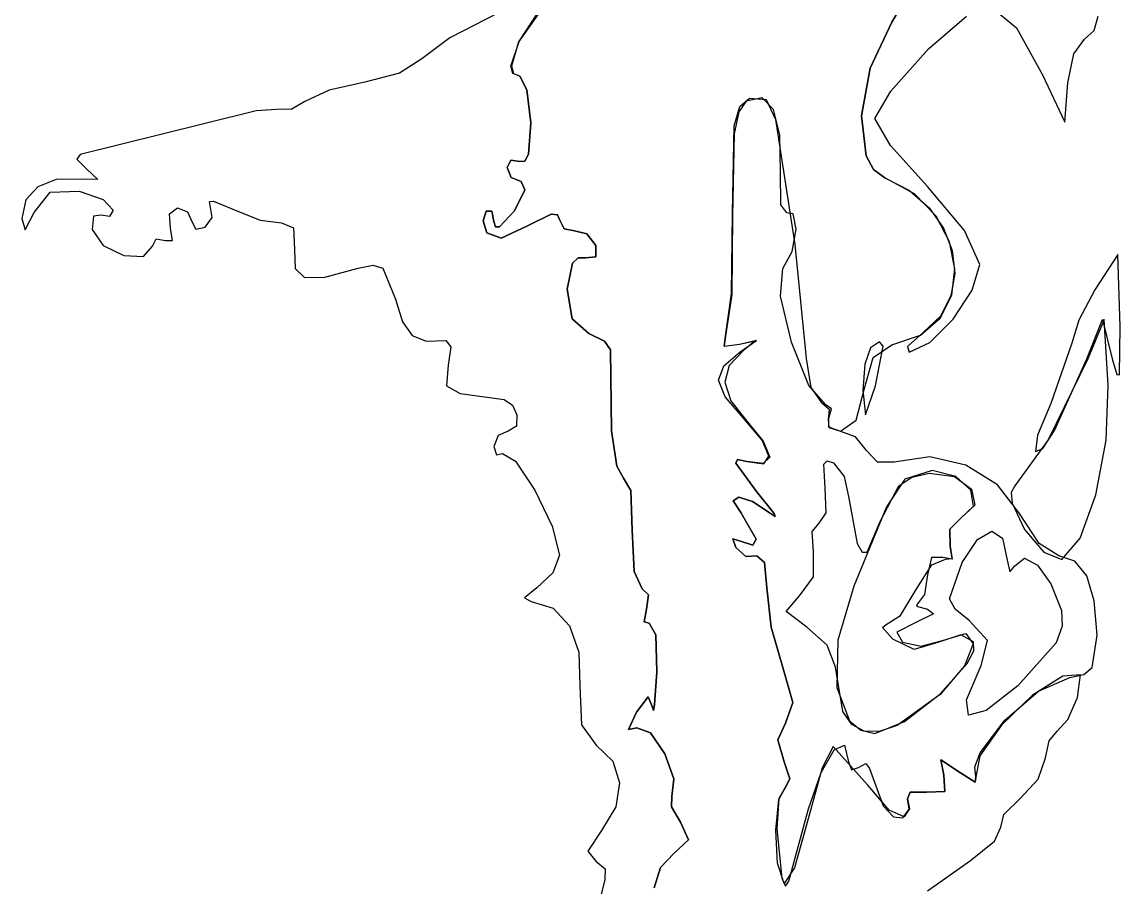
# Model space of a CAD drawing. Extents: x 16 to 127, y 24 to 199.
# Drawn here: x 91.04 to 120.53, y 99.59 to 122.81 of the extents above; entities that cross this region are included whole.
import ezdxf

# ---------------------------------------------------------------- set-up
doc = ezdxf.new("R2010")
doc.units = 0

msp = doc.modelspace()

# ---------------------------------------------------------------- linework, layer by layer
at = {"layer": 'Layer 1'}
for p, q in [((114.4052, 122.805194), (115.452598, 124.618473)), ((115.452598, 124.618473), (114.4052, 122.805194)), ((103.837029, 123.058488), (102.527209, 122.384638)), ((104.863784, 123.030486), (104.378676, 122.281054)), ((104.397329, 122.294283), (104.956107, 123.088827)), ((117.135746, 123.170804), (117.754689, 122.661045)), ((113.820162, 121.574803), (114.4052, 122.805194)), ((114.4052, 122.805194), (113.820162, 121.574803)), ((115.390156, 122.091876), (116.407595, 122.967444)), ((119.836526, 122.58312), (119.94452, 122.972058)), ((117.754689, 122.661045), (118.444508, 121.397257)), ((119.576925, 122.349757), (119.836526, 122.58312)), ((102.527209, 122.384638), (101.776453, 121.823765)), ((104.171264, 121.632163), (104.397329, 122.294283)), ((104.378676, 122.281054), (104.184808, 121.63203)), ((119.2936, 121.954646), (119.576925, 122.349757)), ((101.776453, 121.823765), (101.183213, 121.441089)), ((114.371113, 120.959459), (115.390156, 122.091876)), ((119.128544, 121.176418), (119.2936, 121.954646)), ((104.225581, 121.429765), (104.171264, 121.632163)), ((104.184808, 121.63203), (104.238337, 121.430128)), ((113.584638, 120.291033), (113.820162, 121.574803)), ((113.820162, 121.574803), (113.584638, 120.291033)), ((101.183213, 121.441089), (100.252099, 121.195468)), ((104.414174, 121.355276), (104.225581, 121.429765)), ((104.238337, 121.430128), (104.414174, 121.355276)), ((104.414174, 121.355276), (104.602072, 120.988255)), ((104.602072, 120.988255), (104.414174, 121.355276)), ((118.444508, 121.397257), (119.048111, 120.125492)), ((99.29316, 120.981772), (98.632143, 120.675473)), ((100.252099, 121.195468), (99.29316, 120.981772)), ((104.602072, 120.988255), (104.707685, 120.106089)), ((104.707685, 120.106089), (104.602072, 120.988255)), ((113.947647, 120.222859), (114.371113, 120.959459)), ((119.048111, 120.125492), (119.128544, 121.176418)), ((98.632143, 120.675473), (98.264857, 120.462968)), ((110.4876, 120.691701), (110.293682, 120.403586)), ((110.32126, 120.543876), (110.582145, 120.772134)), ((110.916225, 120.77688), (110.4876, 120.691701)), ((110.582145, 120.772134), (111.024925, 120.732314)), ((111.22473, 120.461381), (110.916225, 120.77688)), ((111.024925, 120.732314), (111.279587, 120.1964)), ((97.328407, 120.429322), (95.927394, 120.077161)), ((98.011606, 120.475095), (97.328407, 120.429322)), ((98.264857, 120.462968), (98.011606, 120.475095)), ((110.169086, 120.029272), (110.32126, 120.543876)), ((110.293682, 120.403586), (110.170012, 119.808653)), ((111.394857, 119.783204), (111.22473, 120.461381)), ((95.927394, 120.077161), (92.604225, 119.260127)), ((104.707685, 120.106089), (104.6452, 119.267712)), ((104.6452, 119.267712), (104.707685, 120.106089)), ((111.279587, 120.1964), (111.794643, 116.839982)), ((113.711065, 119.221708), (113.584638, 120.291033)), ((113.584638, 120.291033), (113.711065, 119.221708)), ((114.362161, 119.499355), (113.947647, 120.222859)), ((110.122475, 117.682504), (110.169086, 120.029272)), ((110.170012, 119.808653), (110.122828, 117.609832)), ((111.408351, 118.780349), (111.394857, 119.783204)), ((115.358759, 118.399349), (114.362161, 119.499355)), ((92.604225, 119.260127), (92.510518, 119.130658)), ((104.6452, 119.267712), (104.546504, 119.076099)), ((104.546504, 119.076099), (104.6452, 119.267712)), ((113.913896, 118.851157), (113.711065, 119.221708)), ((113.711065, 119.221708), (113.913896, 118.851157)), ((92.510518, 119.130658), (92.780614, 118.864663)), ((92.780614, 118.864663), (93.074743, 118.588791)), ((104.17014, 119.108257), (104.06951, 118.906644)), ((104.06951, 118.906644), (104.17014, 119.108257)), ((104.06951, 118.906644), (104.179092, 118.642854)), ((104.179092, 118.642854), (104.06951, 118.906644)), ((104.412057, 119.068569), (104.17014, 119.108257)), ((104.17014, 119.108257), (104.412057, 119.068569)), ((104.546504, 119.076099), (104.412057, 119.068569)), ((104.412057, 119.068569), (104.546504, 119.076099)), ((91.961684, 118.588559), (91.46096, 118.392911)), ((92.604225, 118.596552), (91.961684, 118.588559)), ((93.074743, 118.588791), (92.604225, 118.596552)), ((104.179092, 118.642854), (104.442396, 118.533052)), ((104.442396, 118.533052), (104.179092, 118.642854)), ((111.424005, 117.907885), (111.408351, 118.780349)), ((114.211877, 118.634652), (113.913896, 118.851157)), ((113.913896, 118.851157), (114.211877, 118.634652)), ((115.00806, 118.199308), (114.211877, 118.634652)), ((114.211877, 118.634652), (114.878401, 118.290964)), ((91.46096, 118.392911), (91.140549, 118.03547)), ((91.797422, 118.247434), (92.576708, 118.271996)), ((92.576708, 118.271996), (93.219029, 118.05151)), ((104.547877, 118.305775), (104.266007, 117.748827)), ((104.266007, 117.748827), (104.547877, 118.305775)), ((104.442396, 118.533052), (104.547877, 118.305775)), ((104.547877, 118.305775), (104.442396, 118.533052)), ((114.878401, 118.290964), (115.408297, 117.826664)), ((116.355048, 117.219615), (115.358759, 118.399349)), ((91.140549, 118.03547), (91.038949, 117.542099)), ((91.36421, 117.695557), (91.797422, 118.247434)), ((93.219029, 118.05151), (93.48617, 117.765407)), ((96.073912, 117.991841), (96.182055, 118.008162)), ((96.095316, 117.887115), (96.073912, 117.991841)), ((96.182055, 118.008162), (96.70668, 117.78869)), ((115.58904, 117.604656), (115.00806, 118.199308)), ((91.121411, 117.233594), (91.36421, 117.695557)), ((93.48617, 117.765407), (93.391714, 117.589194)), ((94.998221, 117.666717), (95.212313, 117.827496)), ((95.212313, 117.827496), (95.488141, 117.717694)), ((95.488141, 117.717694), (95.602838, 117.453904)), ((96.148541, 117.56525), (96.095316, 117.887115)), ((96.70668, 117.78869), (97.434461, 117.490461)), ((103.505065, 117.733304), (103.423088, 117.474453)), ((103.423088, 117.474453), (103.505065, 117.733304)), ((103.654555, 117.738861), (103.505065, 117.733304)), ((103.505065, 117.733304), (103.654555, 117.738861)), ((103.716732, 117.454962), (103.654555, 117.738861)), ((103.654555, 117.738861), (103.716732, 117.454962)), ((104.266007, 117.748827), (103.868471, 117.316938)), ((103.868471, 117.316938), (104.266007, 117.748827)), ((110.099677, 115.521695), (110.122475, 117.682504)), ((111.578037, 117.692382), (111.424005, 117.907885)), ((111.756454, 117.667026), (111.578037, 117.692382)), ((115.408297, 117.826664), (115.79296, 117.276712)), ((91.038949, 117.542099), (91.121411, 117.233594)), ((92.962471, 117.599646), (92.928781, 117.24259)), ((93.164436, 117.632057), (92.962471, 117.599646)), ((93.391714, 117.589194), (93.164436, 117.632057)), ((95.032043, 117.279985), (94.998221, 117.666717)), ((95.602838, 117.453904), (95.708098, 117.255246)), ((95.96126, 117.301857), (96.148541, 117.56525)), ((97.434461, 117.490461), (98.009842, 117.422154)), ((98.009842, 117.422154), (98.327916, 117.284571)), ((103.423088, 117.474453), (103.52341, 117.149457)), ((103.52341, 117.149457), (103.423088, 117.474453)), ((103.756469, 117.311768), (103.716732, 117.454962)), ((103.716732, 117.454962), (103.756469, 117.311768)), ((104.617021, 117.342779), (105.248318, 117.650622)), ((105.248318, 117.650622), (104.617021, 117.342779)), ((105.248318, 117.650622), (105.420495, 117.639592)), ((105.420495, 117.639592), (105.248318, 117.650622)), ((105.420495, 117.639592), (105.480622, 117.515287)), ((105.480622, 117.515287), (105.420495, 117.639592)), ((105.480622, 117.515287), (105.597171, 117.26336)), ((105.597171, 117.26336), (105.480622, 117.515287)), ((110.122828, 117.609832), (110.100911, 115.502248)), ((111.830626, 117.25141), (111.756454, 117.667026)), ((115.952144, 116.91248), (115.58904, 117.604656)), ((92.928781, 117.24259), (93.220677, 116.817344)), ((95.082711, 116.949961), (95.032043, 117.279985)), ((95.708098, 117.255246), (95.96126, 117.301857)), ((98.327916, 117.284571), (98.36262, 116.702487)), ((103.52341, 117.149457), (103.912788, 117.012755)), ((103.912788, 117.012755), (103.52341, 117.149457)), ((103.868471, 117.316938), (103.756469, 117.311768)), ((103.756469, 117.311768), (103.868471, 117.316938)), ((103.912788, 117.012755), (104.617021, 117.342779)), ((104.617021, 117.342779), (103.912788, 117.012755)), ((105.597171, 117.26336), (105.877497, 117.210135)), ((105.877497, 117.210135), (105.597171, 117.26336)), ((105.877497, 117.210135), (106.209638, 117.129833)), ((106.209638, 117.129833), (105.877497, 117.210135)), ((106.209638, 117.129833), (106.450761, 116.813259)), ((106.450761, 116.813259), (106.209638, 117.129833)), ((111.724969, 116.655656), (111.830626, 117.25141)), ((115.79296, 117.276712), (116.023789, 116.676073)), ((116.769518, 116.305259), (116.355048, 117.219615)), ((93.220677, 116.817344), (93.7717, 116.549161)), ((94.305194, 116.515068), (94.544504, 116.792093)), ((94.544504, 116.792093), (94.646986, 116.991103)), ((94.646986, 116.991103), (94.893401, 116.94802)), ((94.893401, 116.94802), (95.082711, 116.949961)), ((106.450761, 116.813259), (106.451423, 116.505328)), ((106.451423, 116.505328), (106.450761, 116.813259)), ((111.794643, 116.839982), (112.09909, 113.781485)), ((116.094698, 116.184565), (115.952144, 116.91248)), ((93.7717, 116.549161), (94.305194, 116.515068)), ((98.36262, 116.702487), (98.374212, 116.197518)), ((106.451423, 116.505328), (106.171361, 116.480237)), ((106.171361, 116.480237), (106.451423, 116.505328)), ((111.471145, 116.198014), (111.724969, 116.655656)), ((116.023789, 116.676073), (116.092181, 116.059707)), ((120.473687, 116.571606), (119.856325, 115.624397)), ((120.53119, 114.641911), (120.473687, 116.571606)), ((99.172097, 115.963208), (100.069713, 116.201189)), ((100.069713, 116.201189), (100.468788, 116.284919)), ((100.468788, 116.284919), (100.735273, 116.201895)), ((100.735273, 116.201895), (101.067722, 115.371808)), ((105.824713, 116.338861), (105.686292, 115.638156)), ((105.686292, 115.638156), (105.824713, 116.338861)), ((105.973084, 116.481317), (105.824713, 116.338861)), ((105.824713, 116.338861), (105.973084, 116.481317)), ((106.171361, 116.480237), (105.973084, 116.481317)), ((105.973084, 116.481317), (106.171361, 116.480237)), ((116.559439, 115.612028), (116.769518, 116.305259)), ((98.374212, 116.197518), (98.625484, 115.956538)), ((98.625484, 115.956538), (99.172097, 115.963208)), ((111.410919, 115.45777), (111.471145, 116.198014)), ((116.092181, 116.059707), (115.989531, 115.462577)), ((116.014025, 115.482694), (116.094698, 116.184565)), ((105.686292, 115.638156), (105.820039, 114.847933)), ((105.820039, 114.847933), (105.686292, 115.638156)), ((116.050645, 114.837438), (116.559439, 115.612028)), ((119.856325, 115.624397), (119.42038, 114.812479)), ((101.067722, 115.371808), (101.25589, 114.767119)), ((109.937972, 114.376622), (110.099677, 115.521695)), ((110.100911, 115.502248), (109.93903, 114.378385)), ((111.706095, 114.217563), (111.410919, 115.45777)), ((115.989531, 115.462577), (115.707238, 114.919645)), ((115.707452, 114.868653), (116.014025, 115.482694)), ((101.25589, 114.767119), (101.521086, 114.400125)), ((105.820039, 114.847933), (106.267317, 114.450352)), ((106.267317, 114.450352), (105.820039, 114.847933)), ((115.172304, 114.404226), (115.707452, 114.868653)), ((115.707238, 114.919645), (115.236698, 114.465874)), ((115.425302, 114.207178), (116.050645, 114.837438)), ((119.42038, 114.812479), (119.238964, 114.190002)), ((119.640778, 113.770549), (120.057056, 114.828883)), ((120.107151, 114.828883), (119.670411, 113.770549)), ((120.057056, 114.828883), (120.322698, 113.770549)), ((120.215806, 113.064993), (120.107151, 114.828883)), ((106.267317, 114.450352), (106.687961, 114.242169)), ((106.687961, 114.242169), (106.267317, 114.450352)), ((115.236698, 114.465874), (114.822139, 114.099382)), ((120.520342, 113.341968), (120.53119, 114.641911)), ((101.521086, 114.400125), (101.897737, 114.242748)), ((101.897737, 114.242748), (102.420273, 114.266908)), ((102.420273, 114.266908), (102.559311, 114.092768)), ((106.687961, 114.242169), (106.842698, 114.013613)), ((106.842698, 114.013613), (106.687961, 114.242169)), ((109.93903, 114.378385), (109.894757, 114.107496)), ((109.894757, 114.107496), (110.312975, 114.160721)), ((109.895815, 114.106438), (109.937972, 114.376622)), ((110.312975, 114.154019), (109.895815, 114.106438)), ((110.764134, 114.265144), (110.312975, 114.154019)), ((110.312975, 114.160721), (110.729385, 114.25725)), ((110.331319, 113.95611), (110.764134, 114.265144)), ((110.729385, 114.25725), (110.419514, 113.993152)), ((112.174309, 113.052034), (111.706095, 114.217563)), ((114.06898, 114.229249), (113.829819, 114.064413)), ((113.900242, 113.807723), (114.405905, 114.151196)), ((114.171749, 114.112038), (114.06898, 114.229249)), ((114.405905, 114.151196), (115.172304, 114.404226)), ((114.865575, 113.946938), (115.425302, 114.207178)), ((119.238964, 114.190002), (118.673108, 112.567929)), ((102.559311, 114.092768), (102.484831, 113.602979)), ((106.842698, 114.013613), (106.872199, 111.836973)), ((106.872199, 111.836973), (106.842698, 114.013613)), ((109.886411, 113.584415), (110.331319, 113.95611)), ((110.419514, 113.993152), (110.032004, 113.595092)), ((113.829819, 114.064413), (113.672568, 113.630717)), ((113.965991, 113.047354), (114.171749, 114.112038)), ((114.822139, 114.099382), (114.865575, 113.946938)), ((102.484831, 113.602979), (102.442277, 113.046869)), ((109.751, 113.202135), (109.886411, 113.584415)), ((110.032004, 113.595092), (109.917643, 113.143089)), ((112.09909, 113.781485), (112.226531, 113.003742)), ((113.672568, 113.630717), (113.624855, 112.917885)), ((113.660485, 112.945401), (113.900242, 113.807723)), ((119.670411, 113.770549), (118.60436, 111.594658)), ((118.772547, 111.847203), (119.640778, 113.770549)), ((120.322698, 113.770549), (120.447945, 113.353009)), ((120.447945, 113.353009), (120.520342, 113.341968)), ((102.442277, 113.046869), (102.811151, 112.844507)), ((109.927797, 112.753578), (109.751, 113.202135)), ((109.917643, 113.143089), (110.076267, 112.641544)), ((112.633196, 112.535826), (112.174309, 113.052034)), ((112.226531, 113.003742), (112.505843, 112.604618)), ((113.692103, 112.263878), (113.965991, 113.047354)), ((120.162829, 111.585993), (120.215806, 113.064993)), ((102.811151, 112.844507), (103.987092, 112.679054)), ((103.987092, 112.679054), (104.211972, 112.525121)), ((110.419514, 112.183048), (109.927797, 112.753578)), ((113.44022, 112.123384), (113.660485, 112.945401)), ((113.624855, 112.917885), (113.692103, 112.263878)), ((104.211972, 112.525121), (104.334093, 112.271243)), ((110.076267, 112.641544), (110.507708, 112.094854)), ((112.505843, 112.604618), (112.720905, 112.418792)), ((112.779246, 112.432197), (112.633196, 112.535826)), ((112.720905, 112.418792), (112.693874, 112.153062)), ((112.712571, 112.183048), (112.779246, 112.432197)), ((118.673108, 112.567929), (118.318478, 111.721614)), ((104.334093, 112.271243), (104.325583, 111.95974)), ((110.916738, 111.591726), (110.419514, 112.183048)), ((110.507708, 112.094854), (110.943786, 111.558366)), ((112.693874, 112.153062), (112.708073, 111.925123)), ((112.708999, 111.933899), (112.712571, 112.183048)), ((113.02231, 111.83027), (113.44022, 112.123384)), ((104.098791, 111.83027), (103.829048, 111.709355)), ((104.325583, 111.95974), (104.098791, 111.83027)), ((106.872199, 111.836973), (107.017869, 110.892685)), ((107.017869, 110.892685), (106.872199, 111.836973)), ((112.708073, 111.925123), (113.02231, 111.83027)), ((113.006788, 111.83027), (112.708999, 111.933899)), ((113.427564, 111.676635), (113.006788, 111.83027)), ((118.457147, 111.366973), (118.772547, 111.847203)), ((103.829048, 111.709355), (103.716732, 111.418578)), ((111.100067, 111.161667), (110.916738, 111.591726)), ((110.943786, 111.558366), (111.12507, 111.13565)), ((113.719752, 111.3071), (113.427564, 111.676635)), ((118.60436, 111.594658), (117.705791, 110.36095)), ((118.318478, 111.721614), (118.260711, 111.279584)), ((119.884856, 110.11718), (120.162829, 111.585993)), ((103.716732, 111.418578), (103.783054, 111.194432)), ((103.783054, 111.194432), (103.94251, 111.233017)), ((103.94251, 111.233017), (104.295503, 111.022645)), ((114.018864, 110.993084), (113.719752, 111.3071)), ((118.260711, 111.279584), (118.457147, 111.366973)), ((104.295503, 111.022645), (104.811711, 110.243783)), ((107.017869, 110.892685), (107.19724, 110.566266)), ((107.19724, 110.566266), (107.017869, 110.892685)), ((110.209523, 110.971123), (110.25523, 111.07199)), ((110.25523, 111.07199), (110.209523, 110.971123)), ((110.767, 110.211019), (110.209523, 110.971123)), ((110.209523, 110.971123), (110.767, 110.211019)), ((110.25523, 111.07199), (110.507708, 111.016058)), ((110.507708, 111.016058), (110.25523, 111.07199)), ((110.507708, 111.016058), (110.965168, 110.950552)), ((110.943786, 110.959702), (110.507708, 111.016058)), ((111.12507, 111.13565), (110.943786, 110.959702)), ((110.965168, 110.950552), (111.100067, 111.161667)), ((112.574414, 110.944092), (112.667697, 111.036398)), ((112.612382, 110.295333), (112.574414, 110.944092)), ((112.667697, 111.036398), (112.837807, 110.980075)), ((112.837807, 110.980075), (113.123116, 110.610893)), ((114.465878, 110.993128), (114.018864, 110.993084)), ((115.419613, 111.136791), (114.465878, 110.993128)), ((116.391605, 110.917148), (115.419613, 111.136791)), ((117.241226, 110.391713), (116.391605, 110.917148)), ((113.123116, 110.610893), (113.241738, 110.074494)), ((115.489639, 110.771936), (114.7481, 110.543645)), ((114.942916, 110.592091), (115.401445, 110.702792)), ((115.401445, 110.702792), (116.088353, 110.610937)), ((116.122286, 110.61431), (115.489639, 110.771936)), ((116.088353, 110.610937), (116.538228, 110.268257)), ((116.523323, 110.24515), (116.122286, 110.61431)), ((107.19724, 110.566266), (107.392502, 110.235978)), ((107.392502, 110.235978), (107.19724, 110.566266)), ((114.090875, 109.402805), (114.593363, 110.360112)), ((114.7481, 110.543645), (114.255269, 109.801797)), ((114.593363, 110.360112), (114.942916, 110.592091)), ((117.827852, 109.617999), (117.241226, 110.391713)), ((117.705791, 110.36095), (117.607665, 110.181887)), ((104.811711, 110.243783), (105.277846, 109.275678)), ((107.392502, 110.235978), (107.43219, 109.175968)), ((107.43219, 109.175968), (107.392502, 110.235978)), ((110.143394, 109.957294), (110.288766, 110.057296)), ((110.288766, 110.057296), (110.143394, 109.957294)), ((110.288766, 110.057296), (110.661349, 109.945763)), ((110.661349, 109.945763), (110.288766, 110.057296)), ((111.23743, 109.61553), (110.767, 110.211019)), ((110.767, 110.211019), (111.23743, 109.61553)), ((112.637385, 109.635329), (112.612382, 110.295333)), ((113.241738, 110.074494), (113.473513, 108.814371)), ((116.599253, 109.820031), (116.523323, 110.24515)), ((116.538228, 110.268257), (116.633495, 109.840778)), ((117.607665, 110.181887), (117.636222, 109.899869)), ((119.460503, 108.953167), (119.884856, 110.11718)), ((110.348958, 109.643046), (110.143394, 109.957294)), ((110.143394, 109.957294), (110.348958, 109.643046)), ((110.661349, 109.945763), (111.137417, 109.625408)), ((111.137417, 109.625408), (110.661349, 109.945763)), ((114.255269, 109.801797), (113.380733, 107.673134)), ((116.633495, 109.840778), (116.256579, 109.494527)), ((116.256579, 109.494527), (116.599253, 109.820031)), ((117.636222, 109.899869), (117.966273, 109.194313)), ((110.760783, 108.927216), (110.348958, 109.643046)), ((110.348958, 109.643046), (110.760783, 108.927216)), ((111.137417, 109.625408), (111.264781, 109.53514)), ((111.264781, 109.53514), (111.137417, 109.625408)), ((111.264781, 109.53514), (111.23743, 109.61553)), ((111.23743, 109.61553), (111.264781, 109.53514)), ((112.446224, 109.360824), (112.637385, 109.635329)), ((116.256579, 109.494527), (115.959716, 109.198105)), ((115.959716, 109.198105), (116.256579, 109.494527)), ((118.357019, 108.813489), (117.827852, 109.617999)), ((105.277846, 109.275678), (105.480622, 108.497576)), ((107.43219, 109.175968), (107.479815, 108.060749)), ((107.479815, 108.060749), (107.43219, 109.175968)), ((112.261456, 109.135399), (112.446224, 109.360824)), ((112.301585, 108.593532), (112.261456, 109.135399)), ((113.737612, 108.585242), (114.090875, 109.402805)), ((115.959716, 109.198105), (115.96977, 108.744521)), ((115.96977, 108.744521), (115.959716, 109.198105)), ((116.706464, 108.925546), (117.084505, 109.144262)), ((117.084505, 109.144262), (117.369874, 108.960085)), ((117.966273, 109.194313), (118.481732, 108.57898)), ((110.213139, 108.703951), (110.133808, 108.940269)), ((110.133808, 108.940269), (110.364833, 108.865171)), ((110.364833, 108.865171), (110.133808, 108.940269)), ((110.133808, 108.940269), (110.213139, 108.703951)), ((110.364833, 108.865171), (110.664722, 108.770963)), ((110.664722, 108.770963), (110.364833, 108.865171)), ((110.664722, 108.770963), (110.760783, 108.927216)), ((110.760783, 108.927216), (110.664722, 108.770963)), ((116.295384, 108.307076), (116.706464, 108.925546)), ((117.369874, 108.960085), (117.502943, 108.369871)), ((118.968383, 108.388568), (119.460503, 108.953167)), ((110.482926, 108.467678), (110.213139, 108.703951)), ((110.213139, 108.703951), (110.482926, 108.467678)), ((112.298895, 107.917036), (112.301585, 108.593532)), ((113.473513, 108.814371), (113.603958, 108.578098)), ((113.603958, 108.578098), (113.737612, 108.585242)), ((115.96977, 108.744521), (116.026038, 108.391434)), ((116.023745, 108.409073), (115.96977, 108.744521)), ((118.886186, 108.478879), (118.357019, 108.813489)), ((118.481732, 108.57898), (118.968383, 108.388568)), ((105.480622, 108.497576), (105.299338, 108.029881)), ((110.77335, 108.479585), (110.482926, 108.467678)), ((110.482926, 108.467678), (110.77335, 108.479585)), ((110.97999, 108.30712), (110.77335, 108.479585)), ((110.77335, 108.479585), (110.97999, 108.30712)), ((111.048517, 107.627978), (110.97999, 108.30712)), ((110.97999, 108.30712), (111.048517, 107.627978)), ((115.054664, 107.580001), (115.474117, 108.242077)), ((115.465695, 108.441661), (115.358406, 107.970526)), ((115.771156, 108.441837), (115.465695, 108.441661)), ((115.474117, 108.242077), (115.845945, 108.395623)), ((116.026038, 108.391434), (115.771156, 108.441837)), ((115.845945, 108.395623), (116.023745, 108.409073)), ((115.952793, 107.331072), (116.295384, 108.307076)), ((117.502943, 108.369871), (117.571382, 108.055016)), ((117.707555, 108.21112), (117.962123, 108.41894)), ((117.962123, 108.41894), (118.315083, 108.231405)), ((119.317815, 108.34425), (118.886186, 108.478879)), ((119.634913, 107.942392), (119.317815, 108.34425)), ((105.299338, 108.029881), (104.86326, 107.625156)), ((107.479815, 108.060749), (107.693598, 107.596934)), ((107.693598, 107.596934), (107.479815, 108.060749)), ((115.358406, 107.970526), (115.280751, 107.441756)), ((117.571382, 108.055016), (117.707555, 108.21112)), ((118.315083, 108.231405), (118.676575, 107.734573)), ((119.836057, 107.276347), (119.634913, 107.942392)), ((111.926582, 107.405376), (112.298895, 107.917036)), ((113.380733, 107.673134), (112.95526, 106.217583)), ((118.676575, 107.734573), (118.956742, 107.014498)), ((104.86326, 107.625156), (104.53187, 107.357795)), ((104.53187, 107.357795), (104.711919, 107.254739)), ((107.693598, 107.596934), (107.866239, 107.436155)), ((107.866239, 107.436155), (107.693598, 107.596934)), ((107.866239, 107.436155), (107.815307, 107.049423)), ((107.815307, 107.049423), (107.866239, 107.436155)), ((111.161847, 106.569424), (111.048517, 107.627978)), ((111.048517, 107.627978), (111.161847, 106.569424)), ((111.567762, 106.985746), (111.926582, 107.405376)), ((114.630669, 106.879957), (115.054664, 107.580001)), ((115.280751, 107.441756), (115.093822, 107.190534)), ((104.711919, 107.254739), (105.309255, 107.076625)), ((105.309255, 107.076625), (105.746484, 106.606907)), ((115.093822, 107.190534), (115.062469, 107.128401)), ((115.062469, 107.128401), (115.358406, 107.054361)), ((116.098981, 107.048833), (115.952793, 107.331072)), ((119.919826, 106.349158), (119.836057, 107.276347)), ((107.815307, 107.049423), (107.749073, 106.713357)), ((107.749073, 106.713357), (107.815307, 107.049423)), ((112.119904, 106.572467), (111.567762, 106.985746)), ((114.248214, 106.635261), (114.630669, 106.879957)), ((115.519626, 106.922378), (115.063836, 106.706522)), ((115.358406, 107.054361), (115.519626, 106.922378)), ((116.474596, 106.749561), (116.098981, 107.048833)), ((118.956742, 107.014498), (118.981006, 106.591704)), ((105.746484, 106.606907), (105.994074, 105.896483)), ((107.749073, 106.713357), (107.884451, 106.67442)), ((107.884451, 106.67442), (107.749073, 106.713357)), ((107.884451, 106.67442), (108.060532, 106.362387)), ((108.060532, 106.362387), (107.884451, 106.67442)), ((111.475731, 105.485205), (111.161847, 106.569424)), ((111.161847, 106.569424), (111.475731, 105.485205)), ((112.66305, 106.08678), (112.119904, 106.572467)), ((114.155168, 106.554784), (114.248214, 106.635261)), ((114.427778, 106.249675), (114.155168, 106.554784)), ((115.063836, 106.706522), (114.535066, 106.437573)), ((116.970866, 106.210384), (116.474596, 106.749561)), ((118.981006, 106.591704), (118.812455, 106.146487)), ((108.060532, 106.362387), (108.091885, 105.369846)), ((108.091885, 105.369846), (108.060532, 106.362387)), ((112.95526, 106.217583), (112.925473, 104.950482)), ((114.998881, 105.970186), (114.427778, 106.249675)), ((114.535066, 106.437573), (114.692361, 106.16148)), ((115.191983, 106.060939), (115.758809, 106.211222)), ((116.256314, 106.359433), (115.667087, 106.162186)), ((115.758809, 106.211222), (116.392701, 106.394253)), ((116.598421, 106.177003), (116.256314, 106.359433)), ((116.392701, 106.394253), (116.590527, 106.121837)), ((116.602634, 105.93403), (116.598421, 106.177003)), ((116.799857, 105.537063), (116.970866, 106.210384)), ((119.786343, 105.481898), (119.919826, 106.349158)), ((105.994074, 105.896483), (106.022489, 104.996255)), ((112.88896, 105.496847), (112.66305, 106.08678)), ((114.692361, 106.16148), (115.191983, 106.060939)), ((115.667087, 106.162186), (114.998881, 105.970186)), ((116.590527, 106.121837), (116.357942, 105.532516)), ((116.422908, 105.590867), (116.602634, 105.93403)), ((118.812455, 106.146487), (117.785519, 104.99696)), ((115.687768, 104.767434), (116.422908, 105.590867)), ((108.091885, 105.369846), (108.027547, 104.482081)), ((108.027547, 104.482081), (108.091885, 105.369846)), ((111.740271, 104.545581), (111.475731, 105.485205)), ((111.475731, 105.485205), (111.740271, 104.545581)), ((113.089906, 104.305697), (112.88896, 105.496847)), ((116.357942, 105.532516), (115.700601, 104.764832)), ((116.407766, 104.61601), (116.799857, 105.537063)), ((119.183225, 105.220269), (119.556933, 105.296)), ((119.556933, 105.296), (119.786343, 105.481898)), ((106.022489, 104.996255), (106.064249, 103.944403)), ((117.785519, 104.99696), (116.933405, 104.327933)), ((118.997311, 105.248491), (118.175768, 104.743517)), ((118.342754, 104.851864), (119.183225, 105.220269)), ((119.471665, 105.284871), (118.997311, 105.248491)), ((119.391717, 104.684399), (119.471665, 105.284871)), ((112.925473, 104.950482), (113.265043, 104.055517)), ((115.700601, 104.764832), (114.546162, 103.92656)), ((114.745261, 104.033628), (115.687768, 104.767434)), ((118.175768, 104.743517), (117.351778, 103.939464)), ((117.43865, 104.067963), (118.342754, 104.851864)), ((107.855744, 104.696041), (107.541904, 104.285407)), ((107.541904, 104.285407), (107.855744, 104.696041)), ((107.974057, 104.421932), (107.855744, 104.696041)), ((107.855744, 104.696041), (107.974057, 104.421932)), ((107.997577, 104.33301), (107.974057, 104.421932)), ((107.974057, 104.421932), (107.997577, 104.33301)), ((108.027547, 104.482081), (107.997577, 104.33301)), ((107.997577, 104.33301), (108.027547, 104.482081)), ((111.545229, 103.995423), (111.740271, 104.545581)), ((111.740271, 104.545581), (111.545229, 103.995423)), ((116.463219, 104.206958), (116.407766, 104.61601)), ((119.128104, 104.090806), (119.391717, 104.684399)), ((107.541904, 104.285407), (107.330854, 103.823621)), ((107.330854, 103.823621), (107.541904, 104.285407)), ((113.331631, 103.958056), (113.089906, 104.305697)), ((116.933405, 104.327933), (116.463219, 104.206958)), ((106.064249, 103.944403), (106.459228, 103.401345)), ((107.330854, 103.823621), (107.553193, 103.865601)), ((107.553193, 103.865601), (107.330854, 103.823621)), ((107.553193, 103.865601), (107.920143, 103.732797)), ((107.920143, 103.732797), (107.553193, 103.865601)), ((111.338677, 103.543471), (111.545229, 103.995423)), ((111.545229, 103.995423), (111.338677, 103.543471)), ((113.265043, 104.055517), (113.565111, 103.804988)), ((113.659118, 103.777892), (113.331631, 103.958056)), ((113.947647, 103.716376), (114.745261, 104.033628)), ((114.546162, 103.92656), (114.066064, 103.766846)), ((117.351778, 103.939464), (116.765384, 103.113649)), ((116.775184, 103.190996), (117.43865, 104.067963)), ((118.839619, 103.77529), (119.128104, 104.090806)), ((107.920143, 103.732797), (108.306506, 103.170673)), ((108.306506, 103.170673), (107.920143, 103.732797)), ((111.506776, 102.956845), (111.338677, 103.543471)), ((111.338677, 103.543471), (111.506776, 102.956845)), ((113.565111, 103.804988), (113.947647, 103.716376)), ((114.066064, 103.766846), (113.659118, 103.777892)), ((118.62341, 103.516307), (118.839619, 103.77529)), ((106.459228, 103.401345), (106.912101, 102.97051)), ((112.507271, 102.669182), (112.857695, 103.274654)), ((112.826166, 103.36254), (112.529435, 102.792715)), ((113.756794, 102.329253), (112.826166, 103.36254)), ((112.857695, 103.274654), (113.131324, 103.402751)), ((113.131324, 103.402751), (113.241738, 102.951906)), ((118.533408, 103.059151), (118.62341, 103.516307)), ((106.912101, 102.97051), (107.091362, 102.390945)), ((108.306506, 103.170673), (108.550987, 102.495637)), ((108.550987, 102.495637), (108.306506, 103.170673)), ((111.666628, 102.496646), (111.506776, 102.956845)), ((111.506776, 102.956845), (111.666628, 102.496646)), ((113.241738, 102.951906), (113.319526, 102.739093)), ((116.242115, 102.658042), (115.721988, 103.005925)), ((115.721988, 103.005925), (115.801142, 102.594189)), ((115.801142, 102.594189), (115.721988, 103.005925)), ((115.721988, 103.005925), (116.242115, 102.658042)), ((116.628776, 102.818371), (116.775184, 103.190996)), ((116.765384, 103.113649), (116.656629, 102.543389)), ((118.331707, 102.491398), (118.533408, 103.059151)), ((112.529435, 102.792715), (112.152007, 101.421202)), ((112.166471, 101.687903), (112.507271, 102.669182)), ((113.319526, 102.739093), (113.506321, 102.80515)), ((113.506321, 102.80515), (113.702201, 102.90556)), ((113.702201, 102.90556), (113.801244, 102.775517)), ((113.801244, 102.775517), (114.167031, 101.77279)), ((116.637226, 102.406114), (116.242115, 102.658042)), ((116.242115, 102.658042), (116.637226, 102.406114)), ((116.656629, 102.543389), (116.628776, 102.818371)), ((107.091362, 102.390945), (106.991686, 101.744639)), ((108.550987, 102.495637), (108.492288, 102.0241)), ((108.492288, 102.0241), (108.550987, 102.495637)), ((111.561104, 102.305264), (111.666628, 102.496646)), ((111.666628, 102.496646), (111.561104, 102.305264)), ((115.801142, 102.594189), (115.826234, 102.157053)), ((115.826234, 102.157053), (115.801142, 102.594189)), ((116.656629, 102.543389), (116.637226, 102.406114)), ((116.637226, 102.406114), (116.656629, 102.543389)), ((117.846902, 101.966244), (118.331707, 102.491398)), ((111.561104, 102.305264), (111.36809, 101.968405)), ((111.368206, 101.941743), (111.561104, 102.305264)), ((114.328868, 101.651875), (113.756794, 102.329253)), ((114.894415, 102.138047), (114.825711, 101.958483)), ((114.825711, 101.958483), (114.894415, 102.138047)), ((115.328773, 102.134519), (114.894415, 102.138047)), ((114.894415, 102.138047), (115.328773, 102.134519)), ((115.826234, 102.157053), (115.328773, 102.134519)), ((115.328773, 102.134519), (115.826234, 102.157053)), ((108.492288, 102.0241), (108.486555, 101.745802)), ((108.486555, 101.745802), (108.492288, 102.0241)), ((111.290038, 101.117681), (111.368206, 101.941743)), ((111.36809, 101.968405), (111.316628, 101.158736)), ((114.167031, 101.77279), (114.443041, 101.478678)), ((114.825711, 101.958483), (114.877349, 101.687947)), ((114.866325, 101.681244), (114.825711, 101.958483)), ((117.411309, 101.53634), (117.846902, 101.966244)), ((106.991686, 101.744639), (106.607748, 101.11358)), ((108.486555, 101.745802), (108.73006, 101.333361)), ((108.73006, 101.333361), (108.486555, 101.745802)), ((111.639773, 99.747624), (112.166471, 101.687903)), ((114.732931, 101.472708), (114.328868, 101.651875)), ((114.443041, 101.478678), (114.695536, 101.449777)), ((114.695536, 101.449777), (114.866325, 101.681244)), ((114.877349, 101.687947), (114.732931, 101.472708)), ((117.328671, 101.198247), (117.411309, 101.53634)), ((108.73006, 101.333361), (108.944858, 100.86055)), ((108.944858, 100.86055), (108.73006, 101.333361)), ((111.316628, 101.158736), (111.451742, 99.833128)), ((112.152007, 101.421202), (111.783927, 100.110367)), ((117.159646, 100.821833), (117.328671, 101.198247)), ((106.607748, 101.11358), (106.240594, 100.553633)), ((111.334438, 100.232831), (111.290038, 101.117681)), ((108.944858, 100.86055), (108.550849, 100.489868)), ((108.550849, 100.489868), (108.944858, 100.86055)), ((116.516223, 100.300427), (117.159646, 100.821833)), ((106.240594, 100.553633), (106.452878, 100.283141)), ((106.452878, 100.283141), (106.705511, 100.076192)), ((108.550849, 100.489868), (108.190903, 100.118551)), ((108.190903, 100.118551), (108.550849, 100.489868)), ((115.358406, 99.491154), (116.516223, 100.300427)), ((106.705511, 100.076192), (106.690651, 99.795954)), ((108.190903, 100.118551), (108.02032, 99.573291)), ((108.02032, 99.573291), (108.190903, 100.118551)), ((111.509245, 99.686946), (111.334438, 100.232831)), ((111.783927, 100.110367), (111.509245, 99.686946)), ((106.690651, 99.795954), (106.354806, 98.433173)), ((111.451742, 99.833128), (111.544733, 99.611071)), ((111.544733, 99.611071), (111.639773, 99.747624))]:
    msp.add_line(p, q, dxfattribs=at)

doc.saveas('drawing.dxf')
